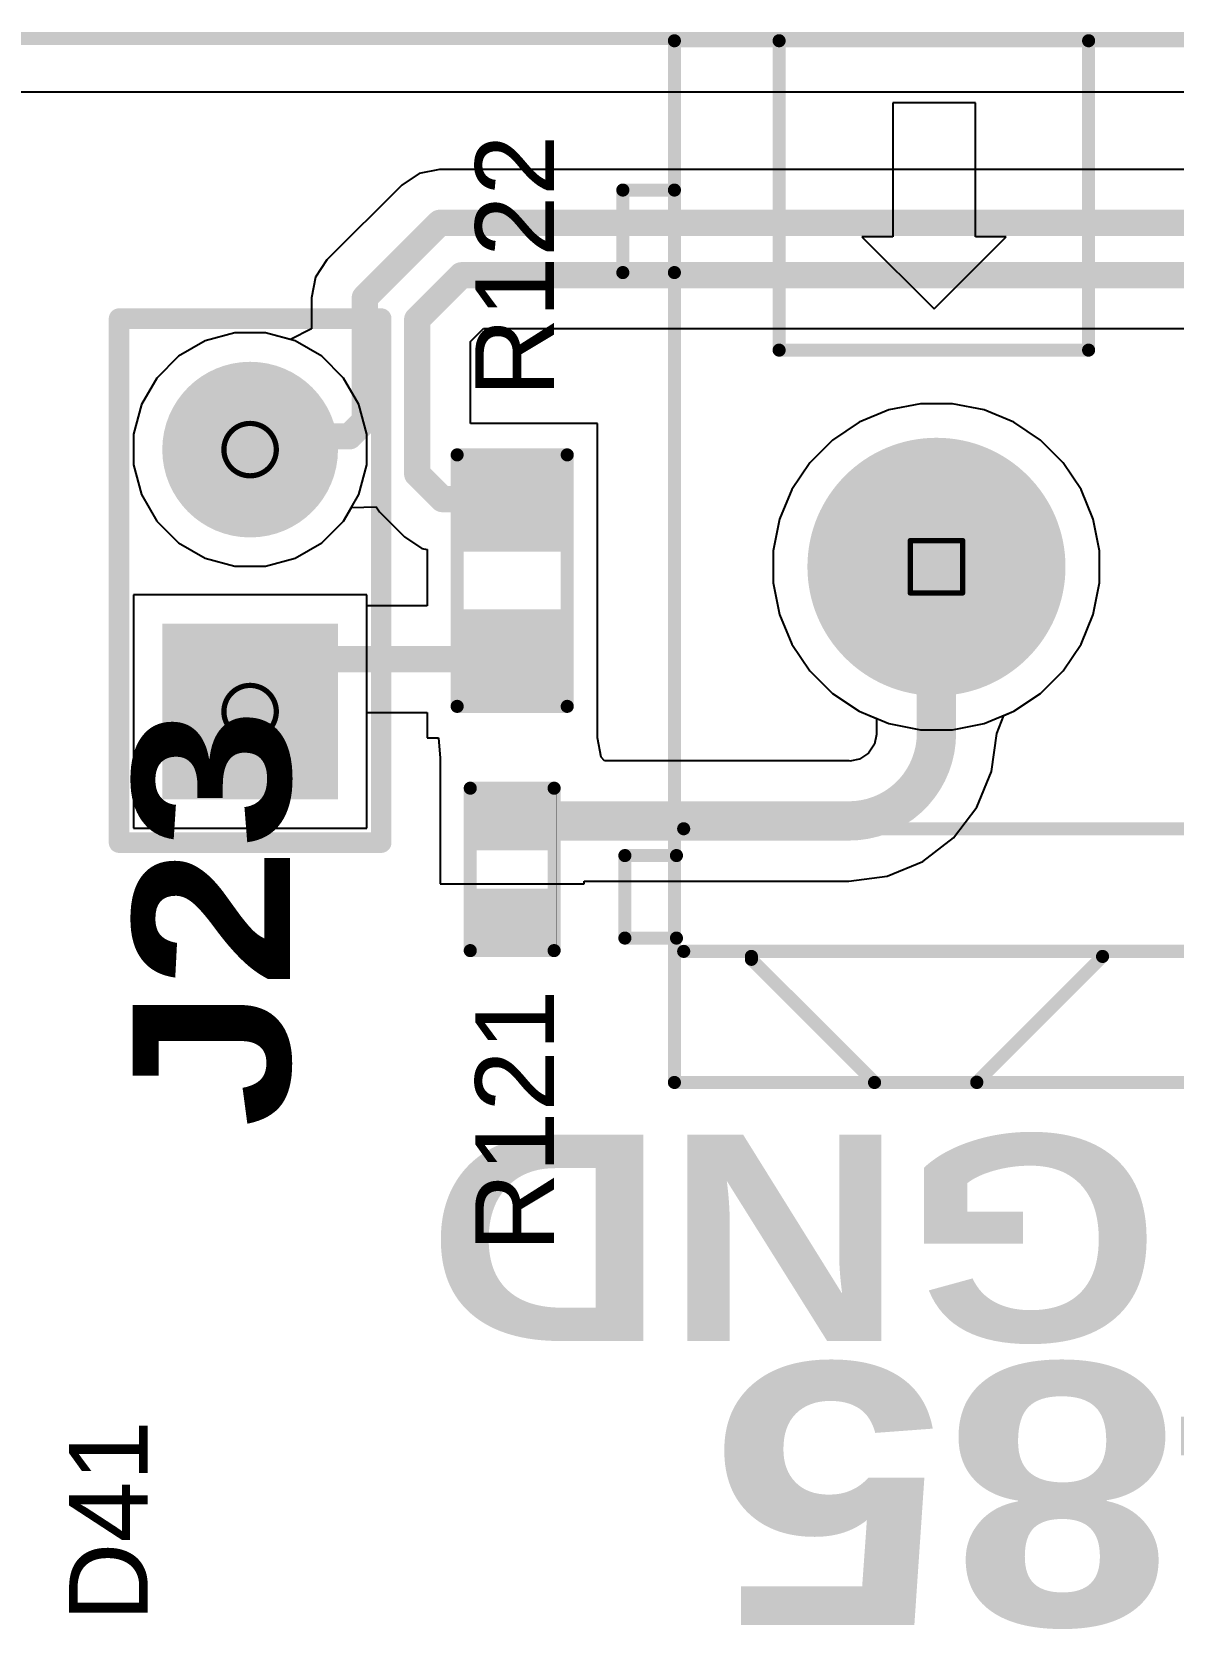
# Model space of a CAD drawing. Header units: inches. Extents: x -3 to 195, y 0 to 199.
# Drawn here: x 2.226 to 2.661, y 4.117 to 4.727 of the extents above; entities that cross this region are included whole.
import ezdxf

# ---------------------------------------------------------------- set-up
doc = ezdxf.new("R2010")
doc.units = ezdxf.units.IN
doc.header["$MEASUREMENT"] = 0
for name, color, linetype in [('Board Outline', 216, 'Continuous'), ('Bottom Layer', 5, 'Continuous'), ('Bottom Solder', 6, 'Continuous'), ('Drill Drawing', 1, 'Continuous'), ('Multi-Layer', 9, 'Continuous'), ('Pad Holes', 156, 'Continuous'), ('Top Layer', 1, 'Continuous'), ('Top Overlay', 2, 'Continuous'), ('Top Paste', 8, 'Continuous'), ('Top Solder', 216, 'Continuous')]:
    doc.layers.add(name, color=color, linetype=linetype)
doc.styles.add('Arial', font='', dxfattribs={"height": 0.2})
doc.styles.add('Arial Black_Bold', font='', dxfattribs={"height": 0.2})
doc.styles.get('Arial').set_extended_font_data('Arial')
doc.styles.get('Arial Black_Bold').set_extended_font_data('Arial Black', bold=True)

# ---------------------------------------------------------------- blocks, each defined once
blk = doc.blocks.new('R___0603_27')
at = {"layer": 'Top Layer'}
for points in [[(-0.015, 0.0175), (-0.015, -0.0175), (-0.045, -0.0175), (-0.045, 0.0175)], [(0.045, 0.0175), (0.045, -0.0175), (0.015, -0.0175), (0.015, 0.0175)]]:
    blk.add_hatch(color=1, dxfattribs=at).paths.add_polyline_path(points)
at = {"layer": 'Top Paste'}
for points in [[(-0.015, 0.0175), (-0.015, -0.0175), (-0.045, -0.0175), (-0.045, 0.0175)], [(0.045, 0.0175), (0.045, -0.0175), (0.015, -0.0175), (0.015, 0.0175)]]:
    blk.add_hatch(color=8, dxfattribs=at).paths.add_polyline_path(points)
at = {"layer": 'Top Solder'}
for points in [[(-0.011, 0.0215), (-0.011, -0.0215), (-0.049, -0.0215), (-0.049, 0.0215)], [(0.049, 0.0215), (0.049, -0.0215), (0.011, -0.0215), (0.011, 0.0215)]]:
    blk.add_hatch(color=216, dxfattribs=at).paths.add_polyline_path(points)
at = {"layer": 'Top Overlay'}
for points in [[(-0.048, 0.021, 0.005, 0.005, 0), (0.048, 0.021, 0.005, 0.005, 0)], [(-0.048, 0.021, 0.005, 0.005, 0), (-0.048, -0.021, 0.005, 0.005, 0)], [(0.048, 0.021, 0.005, 0.005, 0), (0.048, -0.021, 0.005, 0.005, 0)], [(-0.048, -0.021, 0.005, 0.005, 0), (0.048, -0.021, 0.005, 0.005, 0)]]:
    blk.add_lwpolyline(points, format="xyseb", dxfattribs=at)
for points in [[(-0.04925, 0.021, 0.0025, 0.0025, 1), (-0.04675, 0.021, 0.0025, 0.0025, 1)], [(-0.04925, 0.021, 0.0025, 0.0025, 1), (-0.04675, 0.021, 0.0025, 0.0025, 1)], [(0.04675, 0.021, 0.0025, 0.0025, 1), (0.04925, 0.021, 0.0025, 0.0025, 1)], [(0.04675, 0.021, 0.0025, 0.0025, 1), (0.04925, 0.021, 0.0025, 0.0025, 1)], [(-0.04925, -0.021, 0.0025, 0.0025, 1), (-0.04675, -0.021, 0.0025, 0.0025, 1)], [(-0.04925, -0.021, 0.0025, 0.0025, 1), (-0.04675, -0.021, 0.0025, 0.0025, 1)], [(0.04675, -0.021, 0.0025, 0.0025, 1), (0.04925, -0.021, 0.0025, 0.0025, 1)], [(0.04675, -0.021, 0.0025, 0.0025, 1), (0.04925, -0.021, 0.0025, 0.0025, 1)]]:
    blk.add_lwpolyline(points, format="xyseb", close=True, dxfattribs=at)
blk = doc.blocks.new('R___0402_28')
at = {"layer": 'Top Layer'}
for points in [[(-0.0275, -0.0125), (-0.0275, 0.0125), (-0.0095, 0.0125), (-0.0095, -0.0125)], [(0.0095, -0.0125), (0.0095, 0.0125), (0.0275, 0.0125), (0.0275, -0.0125)]]:
    blk.add_hatch(color=1, dxfattribs=at).paths.add_polyline_path(points)
at = {"layer": 'Top Paste'}
for points in [[(-0.0275, -0.0125), (-0.0275, 0.0125), (-0.0095, 0.0125), (-0.0095, -0.0125)], [(0.0095, -0.0125), (0.0095, 0.0125), (0.0275, 0.0125), (0.0275, -0.0125)]]:
    blk.add_hatch(color=8, dxfattribs=at).paths.add_polyline_path(points)
at = {"layer": 'Top Solder'}
for points in [[(-0.02967, -0.01467), (-0.02967, 0.01467), (-0.00733, 0.01467), (-0.00733, -0.01467)], [(0.00733, -0.01467), (0.00733, 0.01467), (0.02967, 0.01467), (0.02967, -0.01467)]]:
    blk.add_hatch(color=216, dxfattribs=at).paths.add_polyline_path(points)
at = {"layer": 'Top Overlay'}
for points in [[(-0.031, 0.016, 0.005, 0.005, 0), (0.031, 0.016, 0.005, 0.005, 0)], [(-0.031, 0.016, 0.005, 0.005, 0), (-0.031, -0.016, 0.005, 0.005, 0)], [(0.031, 0.016, 0.005, 0.005, 0), (0.031, -0.016, 0.005, 0.005, 0)], [(-0.031, -0.016, 0.005, 0.005, 0), (0.031, -0.016, 0.005, 0.005, 0)], [(-0.032, -0.017, 0.000127, 0.000127, 0), (0.032, -0.017, 0.000127, 0.000127, 0)]]:
    blk.add_lwpolyline(points, format="xyseb", dxfattribs=at)
for points in [[(-0.03225, 0.016, 0.0025, 0.0025, 1), (-0.02975, 0.016, 0.0025, 0.0025, 1)], [(-0.03225, 0.016, 0.0025, 0.0025, 1), (-0.02975, 0.016, 0.0025, 0.0025, 1)], [(0.02975, 0.016, 0.0025, 0.0025, 1), (0.03225, 0.016, 0.0025, 0.0025, 1)], [(0.02975, 0.016, 0.0025, 0.0025, 1), (0.03225, 0.016, 0.0025, 0.0025, 1)], [(-0.03225, -0.016, 0.0025, 0.0025, 1), (-0.02975, -0.016, 0.0025, 0.0025, 1)], [(-0.03225, -0.016, 0.0025, 0.0025, 1), (-0.02975, -0.016, 0.0025, 0.0025, 1)], [(-0.03203, -0.017, 0.0000635, 0.0000635, 1), (-0.03197, -0.017, 0.0000635, 0.0000635, 1)], [(0.02975, -0.016, 0.0025, 0.0025, 1), (0.03225, -0.016, 0.0025, 0.0025, 1)], [(0.02975, -0.016, 0.0025, 0.0025, 1), (0.03225, -0.016, 0.0025, 0.0025, 1)], [(0.03197, -0.017, 0.0000635, 0.0000635, 1), (0.03203, -0.017, 0.0000635, 0.0000635, 1)]]:
    blk.add_lwpolyline(points, format="xyseb", close=True, dxfattribs=at)
blk = doc.blocks.new('HDR1X2__91')
at = {"layer": 'Bottom Layer'}
blk.add_hatch(color=5, dxfattribs=at).paths.add_polyline_path([(-0.02953, 0.02953), (0.02953, 0.02953), (0.02953, -0.02953), (-0.02953, -0.02953)])
h = blk.add_hatch(color=5, dxfattribs=at)
edge = h.paths.add_edge_path()
edge.add_arc((0.1, 0), 0.02953, 0, 360)
at = {"layer": 'Bottom Solder'}
blk.add_hatch(color=6, dxfattribs=at).paths.add_polyline_path([(-0.03353, 0.03353), (0.03353, 0.03353), (0.03353, -0.03353), (-0.03353, -0.03353)])
h = blk.add_hatch(color=6, dxfattribs=at)
edge = h.paths.add_edge_path()
edge.add_arc((0.1, 0), 0.03353, 0, 360)
at = {"layer": 'Multi-Layer'}
blk.add_hatch(color=9, dxfattribs=at).paths.add_polyline_path([(-0.02953, 0.02953), (0.02953, 0.02953), (0.02953, -0.02953), (-0.02953, -0.02953)])
h = blk.add_hatch(color=9, dxfattribs=at)
edge = h.paths.add_edge_path()
edge.add_arc((0.1, 0), 0.02953, 0, 360)
at = {"layer": 'Pad Holes'}
h = blk.add_hatch(color=7, dxfattribs=at)
edge = h.paths.add_edge_path()
edge.add_arc((0, 0), 0.01772, 0, 360)
h = blk.add_hatch(color=7, dxfattribs=at)
edge = h.paths.add_edge_path()
edge.add_arc((0.1, 0), 0.01772, 0, 360)
at = {"layer": 'Top Layer'}
blk.add_hatch(color=1, dxfattribs=at).paths.add_polyline_path([(-0.02953, 0.02953), (0.02953, 0.02953), (0.02953, -0.02953), (-0.02953, -0.02953)])
h = blk.add_hatch(color=1, dxfattribs=at)
edge = h.paths.add_edge_path()
edge.add_arc((0.1, 0), 0.02953, 0, 360)
at = {"layer": 'Top Solder'}
blk.add_hatch(color=216, dxfattribs=at).paths.add_polyline_path([(-0.03353, 0.03353), (0.03353, 0.03353), (0.03353, -0.03353), (-0.03353, -0.03353)])
h = blk.add_hatch(color=216, dxfattribs=at)
edge = h.paths.add_edge_path()
edge.add_arc((0.1, 0), 0.03353, 0, 360)
at = {"layer": 'Top Overlay'}
for points in [[(-0.05, 0.05, 0.00787, 0.00787, 0), (0.15, 0.05, 0.00787, 0.00787, 0)], [(-0.05, 0.05, 0.00787, 0.00787, 0), (-0.05, -0.05, 0.00787, 0.00787, 0)], [(0.15, 0.05, 0.00787, 0.00787, 0), (0.15, -0.05, 0.00787, 0.00787, 0)], [(-0.05, -0.05, 0.00787, 0.00787, 0), (0.15, -0.05, 0.00787, 0.00787, 0)]]:
    blk.add_lwpolyline(points, format="xyseb", dxfattribs=at)
for points in [[(-0.05197, 0.05, 0.00394, 0.00394, 1), (-0.04803, 0.05, 0.00394, 0.00394, 1)], [(-0.05197, 0.05, 0.00394, 0.00394, 1), (-0.04803, 0.05, 0.00394, 0.00394, 1)], [(0.14803, 0.05, 0.00394, 0.00394, 1), (0.15197, 0.05, 0.00394, 0.00394, 1)], [(0.14803, 0.05, 0.00394, 0.00394, 1), (0.15197, 0.05, 0.00394, 0.00394, 1)], [(-0.05197, -0.05, 0.00394, 0.00394, 1), (-0.04803, -0.05, 0.00394, 0.00394, 1)], [(-0.05197, -0.05, 0.00394, 0.00394, 1), (-0.04803, -0.05, 0.00394, 0.00394, 1)], [(0.14803, -0.05, 0.00394, 0.00394, 1), (0.15197, -0.05, 0.00394, 0.00394, 1)], [(0.14803, -0.05, 0.00394, 0.00394, 1), (0.15197, -0.05, 0.00394, 0.00394, 1)]]:
    blk.add_lwpolyline(points, format="xyseb", close=True, dxfattribs=at)
blk = doc.blocks.new('DB128L_5_08_3P_GN_S_92')
at = {"layer": 'Bottom Layer'}
blk.add_hatch(color=5, dxfattribs=at).paths.add_polyline_path([(-0.04724, 0.04724), (0.04724, 0.04724), (0.04724, -0.04724), (-0.04724, -0.04724)])
h = blk.add_hatch(color=5, dxfattribs=at)
edge = h.paths.add_edge_path()
edge.add_arc((0.2, 0), 0.04724, 0, 360)
h = blk.add_hatch(color=5, dxfattribs=at)
edge = h.paths.add_edge_path()
edge.add_arc((0.4, 0), 0.04724, 0, 360)
at = {"layer": 'Bottom Solder'}
blk.add_hatch(color=6, dxfattribs=at).paths.add_polyline_path([(-0.04924, 0.04924), (0.04924, 0.04924), (0.04924, -0.04924), (-0.04924, -0.04924)])
h = blk.add_hatch(color=6, dxfattribs=at)
edge = h.paths.add_edge_path()
edge.add_arc((0.2, 0), 0.04924, 0, 360)
h = blk.add_hatch(color=6, dxfattribs=at)
edge = h.paths.add_edge_path()
edge.add_arc((0.4, 0), 0.04924, 0, 360)
at = {"layer": 'Multi-Layer'}
blk.add_hatch(color=9, dxfattribs=at).paths.add_polyline_path([(-0.04724, 0.04724), (0.04724, 0.04724), (0.04724, -0.04724), (-0.04724, -0.04724)])
h = blk.add_hatch(color=9, dxfattribs=at)
edge = h.paths.add_edge_path()
edge.add_arc((0.2, 0), 0.04724, 0, 360)
h = blk.add_hatch(color=9, dxfattribs=at)
edge = h.paths.add_edge_path()
edge.add_arc((0.4, 0), 0.04724, 0, 360)
at = {"layer": 'Pad Holes'}
h = blk.add_hatch(color=7, dxfattribs=at)
edge = h.paths.add_edge_path()
edge.add_arc((0, 0), 0.0315, 0, 360)
h = blk.add_hatch(color=7, dxfattribs=at)
edge = h.paths.add_edge_path()
edge.add_arc((0.2, 0), 0.0315, 0, 360)
h = blk.add_hatch(color=7, dxfattribs=at)
edge = h.paths.add_edge_path()
edge.add_arc((0.4, 0), 0.0315, 0, 360)
at = {"layer": 'Top Layer'}
blk.add_hatch(color=1, dxfattribs=at).paths.add_polyline_path([(-0.04724, 0.04724), (0.04724, 0.04724), (0.04724, -0.04724), (-0.04724, -0.04724)])
h = blk.add_hatch(color=1, dxfattribs=at)
edge = h.paths.add_edge_path()
edge.add_arc((0.2, 0), 0.04724, 0, 360)
h = blk.add_hatch(color=1, dxfattribs=at)
edge = h.paths.add_edge_path()
edge.add_arc((0.4, 0), 0.04724, 0, 360)
at = {"layer": 'Top Solder'}
blk.add_hatch(color=216, dxfattribs=at).paths.add_polyline_path([(-0.04924, 0.04924), (0.04924, 0.04924), (0.04924, -0.04924), (-0.04924, -0.04924)])
h = blk.add_hatch(color=216, dxfattribs=at)
edge = h.paths.add_edge_path()
edge.add_arc((0.2, 0), 0.04924, 0, 360)
h = blk.add_hatch(color=216, dxfattribs=at)
edge = h.paths.add_edge_path()
edge.add_arc((0.4, 0), 0.04924, 0, 360)
at = {"layer": 'Top Overlay'}
for p, q in [((-0.00079, -0.09842), (-0.02835, -0.12598)), ((0.02677, -0.12598), (-0.00079, -0.09842)), ((-0.00079, -0.09842), (-0.00079, -0.09842)), ((0.20191, -0.09841), (0.17435, -0.12597)), ((0.22947, -0.12597), (0.20191, -0.09841)), ((0.20191, -0.09841), (0.20191, -0.09841)), ((0.40091, -0.09841), (0.37335, -0.12597)), ((0.42847, -0.12597), (0.40091, -0.09841)), ((0.40091, -0.09841), (0.40091, -0.09841)), ((-0.02835, -0.12598), (-0.01654, -0.12598)), ((-0.01654, -0.12598), (-0.01654, -0.17716)), ((0.01496, -0.17716), (0.01496, -0.12598)), ((0.01496, -0.12598), (0.02677, -0.12598)), ((0.17435, -0.12597), (0.18616, -0.12597)), ((0.18616, -0.12597), (0.18616, -0.17715)), ((0.21766, -0.17715), (0.21766, -0.12597)), ((0.21766, -0.12597), (0.22947, -0.12597)), ((0.37335, -0.12597), (0.38516, -0.12597)), ((0.38516, -0.12597), (0.38516, -0.17715)), ((0.41666, -0.17715), (0.41666, -0.12597)), ((0.41666, -0.12597), (0.42847, -0.12597)), ((-0.01654, -0.17716), (0.01496, -0.17716)), ((0.18616, -0.17715), (0.21766, -0.17715)), ((0.38516, -0.17715), (0.41666, -0.17715))]:
    blk.add_line(p, q, dxfattribs=at)
for points in [[(0.5, 0.19685, 0.005, 0.005, 0), (-0.1, 0.19685, 0.005, 0.005, 0)], [(-0.1, -0.20079, 0.005, 0.005, 0), (-0.1, 0.19685, 0.005, 0.005, 0)], [(-0.02138, 0.19685, 0.005, 0.005, 0), (-0.06838, 0.14985, 0.005, 0.005, 0)], [(0.02852, 0.19685, 0.005, 0.005, 0), (0.02462, 0.19685, 0.005, 0.005, 0)], [(0.07662, 0.14874, 0.005, 0.005, 0), (0.02852, 0.19685, 0.005, 0.005, 0)], [(0.18162, 0.19298, 0.005, 0.005, 0), (0.13739, 0.14874, 0.005, 0.005, 0)], [(0.18162, 0.19685, 0.005, 0.005, 0), (0.18162, 0.19298, 0.005, 0.005, 0)], [(0.27873, 0.14874, 0.005, 0.005, 0), (0.23062, 0.19685, 0.005, 0.005, 0)], [(0.38462, 0.19674, 0.005, 0.005, 0), (0.33662, 0.14874, 0.005, 0.005, 0)], [(0.38462, 0.19685, 0.005, 0.005, 0), (0.38462, 0.19674, 0.005, 0.005, 0)], [(0.47062, 0.14985, 0.005, 0.005, 0), (0.42362, 0.19685, 0.005, 0.005, 0)], [(0.5, 0.19685, 0.005, 0.005, 0), (0.5, -0.20079, 0.005, 0.005, 0)], [(0.49646, 0.14681, 0.005, 0.005, 0), (-0.09646, 0.14681, 0.005, 0.005, 0)], [(-0.06838, 0.14985, 0.005, 0.005, 0), (-0.06838, 0.14874, 0.005, 0.005, 0)], [(0.28362, 0.14874, 0.005, 0.005, 0), (0.27873, 0.14874, 0.005, 0.005, 0)], [(0.47062, 0.14985, 0.005, 0.005, 0), (0.47062, 0.14874, 0.005, 0.005, 0)], [(0.5189, 0.14173, 0.005, 0.005, 0), (0.49921, 0.14173, 0.005, 0.005, 0)], [(0.5189, 0.14173, 0.005, 0.005, 0), (0.5189, 0.11024, 0.005, 0.005, 0)], [(0.5189, 0.11024, 0.005, 0.005, 0), (0.49921, 0.11024, 0.005, 0.005, 0)], [(0.49646, 0.1, 0.005, 0.005, 0), (-0.09646, 0.1, 0.005, 0.005, 0)], [(-0.0598, -0.08269, 0.005, 0.005, 0), (-0.0598, -0.2008, 0.005, 0.005, 0)], [(0.05831, -0.08269, 0.005, 0.005, 0), (-0.0598, -0.08269, 0.005, 0.005, 0)], [(0.05831, -0.08269, 0.005, 0.005, 0), (0.05831, -0.2008, 0.005, 0.005, 0)], [(0.14294, -0.0827, 0.005, 0.005, 0), (0.14294, -0.2008, 0.005, 0.005, 0)], [(0.26104, -0.0827, 0.005, 0.005, 0), (0.14294, -0.0827, 0.005, 0.005, 0)], [(0.26104, -0.0827, 0.005, 0.005, 0), (0.26104, -0.2008, 0.005, 0.005, 0)], [(0.34194, -0.0827, 0.005, 0.005, 0), (0.34194, -0.2008, 0.005, 0.005, 0)], [(0.46004, -0.0827, 0.005, 0.005, 0), (0.34194, -0.0827, 0.005, 0.005, 0)], [(0.46004, -0.0827, 0.005, 0.005, 0), (0.46004, -0.2008, 0.005, 0.005, 0)], [(0.51968, -0.11231, 0.005, 0.005, 0), (0.5, -0.11231, 0.005, 0.005, 0)], [(0.51968, -0.11231, 0.005, 0.005, 0), (0.51968, -0.1438, 0.005, 0.005, 0)], [(0.51968, -0.1438, 0.005, 0.005, 0), (0.5, -0.1438, 0.005, 0.005, 0)], [(0.5, -0.20079, 0.005, 0.005, 0), (-0.1, -0.20079, 0.005, 0.005, 0)]]:
    blk.add_lwpolyline(points, format="xyseb", dxfattribs=at)
for points in [[(-0.10125, 0.19685, 0.0025, 0.0025, 1), (-0.09875, 0.19685, 0.0025, 0.0025, 1)], [(-0.10125, 0.19685, 0.0025, 0.0025, 1), (-0.09875, 0.19685, 0.0025, 0.0025, 1)], [(-0.02263, 0.19685, 0.0025, 0.0025, 1), (-0.02013, 0.19685, 0.0025, 0.0025, 1)], [(0.02337, 0.19685, 0.0025, 0.0025, 1), (0.02587, 0.19685, 0.0025, 0.0025, 1)], [(0.02727, 0.19685, 0.0025, 0.0025, 1), (0.02977, 0.19685, 0.0025, 0.0025, 1)], [(0.02727, 0.19685, 0.0025, 0.0025, 1), (0.02977, 0.19685, 0.0025, 0.0025, 1)], [(0.18037, 0.19685, 0.0025, 0.0025, 1), (0.18287, 0.19685, 0.0025, 0.0025, 1)], [(0.18037, 0.19298, 0.0025, 0.0025, 1), (0.18287, 0.19298, 0.0025, 0.0025, 1)], [(0.18037, 0.19298, 0.0025, 0.0025, 1), (0.18287, 0.19298, 0.0025, 0.0025, 1)], [(0.22937, 0.19685, 0.0025, 0.0025, 1), (0.23187, 0.19685, 0.0025, 0.0025, 1)], [(0.38337, 0.19685, 0.0025, 0.0025, 1), (0.38587, 0.19685, 0.0025, 0.0025, 1)], [(0.38337, 0.19674, 0.0025, 0.0025, 1), (0.38587, 0.19674, 0.0025, 0.0025, 1)], [(0.38337, 0.19674, 0.0025, 0.0025, 1), (0.38587, 0.19674, 0.0025, 0.0025, 1)], [(0.42237, 0.19685, 0.0025, 0.0025, 1), (0.42487, 0.19685, 0.0025, 0.0025, 1)], [(0.49875, 0.19685, 0.0025, 0.0025, 1), (0.50125, 0.19685, 0.0025, 0.0025, 1)], [(0.49875, 0.19685, 0.0025, 0.0025, 1), (0.50125, 0.19685, 0.0025, 0.0025, 1)], [(-0.09771, 0.14681, 0.0025, 0.0025, 1), (-0.09521, 0.14681, 0.0025, 0.0025, 1)], [(-0.06963, 0.14985, 0.0025, 0.0025, 1), (-0.06713, 0.14985, 0.0025, 0.0025, 1)], [(-0.06963, 0.14985, 0.0025, 0.0025, 1), (-0.06713, 0.14985, 0.0025, 0.0025, 1)], [(-0.06963, 0.14874, 0.0025, 0.0025, 1), (-0.06713, 0.14874, 0.0025, 0.0025, 1)], [(0.07537, 0.14874, 0.0025, 0.0025, 1), (0.07787, 0.14874, 0.0025, 0.0025, 1)], [(0.13614, 0.14874, 0.0025, 0.0025, 1), (0.13864, 0.14874, 0.0025, 0.0025, 1)], [(0.27748, 0.14874, 0.0025, 0.0025, 1), (0.27998, 0.14874, 0.0025, 0.0025, 1)], [(0.27748, 0.14874, 0.0025, 0.0025, 1), (0.27998, 0.14874, 0.0025, 0.0025, 1)], [(0.28237, 0.14874, 0.0025, 0.0025, 1), (0.28487, 0.14874, 0.0025, 0.0025, 1)], [(0.33537, 0.14874, 0.0025, 0.0025, 1), (0.33787, 0.14874, 0.0025, 0.0025, 1)], [(0.46937, 0.14985, 0.0025, 0.0025, 1), (0.47187, 0.14985, 0.0025, 0.0025, 1)], [(0.46937, 0.14985, 0.0025, 0.0025, 1), (0.47187, 0.14985, 0.0025, 0.0025, 1)], [(0.46937, 0.14874, 0.0025, 0.0025, 1), (0.47187, 0.14874, 0.0025, 0.0025, 1)], [(0.49521, 0.14681, 0.0025, 0.0025, 1), (0.49771, 0.14681, 0.0025, 0.0025, 1)], [(0.49796, 0.14173, 0.0025, 0.0025, 1), (0.50046, 0.14173, 0.0025, 0.0025, 1)], [(0.51765, 0.14173, 0.0025, 0.0025, 1), (0.52015, 0.14173, 0.0025, 0.0025, 1)], [(0.51765, 0.14173, 0.0025, 0.0025, 1), (0.52015, 0.14173, 0.0025, 0.0025, 1)], [(0.49796, 0.11024, 0.0025, 0.0025, 1), (0.50046, 0.11024, 0.0025, 0.0025, 1)], [(0.51765, 0.11024, 0.0025, 0.0025, 1), (0.52015, 0.11024, 0.0025, 0.0025, 1)], [(0.51765, 0.11024, 0.0025, 0.0025, 1), (0.52015, 0.11024, 0.0025, 0.0025, 1)], [(-0.09771, 0.1, 0.0025, 0.0025, 1), (-0.09521, 0.1, 0.0025, 0.0025, 1)], [(0.49521, 0.1, 0.0025, 0.0025, 1), (0.49771, 0.1, 0.0025, 0.0025, 1)], [(-0.06105, -0.08269, 0.0025, 0.0025, 1), (-0.05855, -0.08269, 0.0025, 0.0025, 1)], [(-0.06105, -0.08269, 0.0025, 0.0025, 1), (-0.05855, -0.08269, 0.0025, 0.0025, 1)], [(0.05706, -0.08269, 0.0025, 0.0025, 1), (0.05956, -0.08269, 0.0025, 0.0025, 1)], [(0.05706, -0.08269, 0.0025, 0.0025, 1), (0.05956, -0.08269, 0.0025, 0.0025, 1)], [(0.14169, -0.0827, 0.0025, 0.0025, 1), (0.14419, -0.0827, 0.0025, 0.0025, 1)], [(0.14169, -0.0827, 0.0025, 0.0025, 1), (0.14419, -0.0827, 0.0025, 0.0025, 1)], [(0.25979, -0.0827, 0.0025, 0.0025, 1), (0.26229, -0.0827, 0.0025, 0.0025, 1)], [(0.25979, -0.0827, 0.0025, 0.0025, 1), (0.26229, -0.0827, 0.0025, 0.0025, 1)], [(0.34069, -0.0827, 0.0025, 0.0025, 1), (0.34319, -0.0827, 0.0025, 0.0025, 1)], [(0.34069, -0.0827, 0.0025, 0.0025, 1), (0.34319, -0.0827, 0.0025, 0.0025, 1)], [(0.45879, -0.0827, 0.0025, 0.0025, 1), (0.46129, -0.0827, 0.0025, 0.0025, 1)], [(0.45879, -0.0827, 0.0025, 0.0025, 1), (0.46129, -0.0827, 0.0025, 0.0025, 1)], [(0.49875, -0.11231, 0.0025, 0.0025, 1), (0.50125, -0.11231, 0.0025, 0.0025, 1)], [(0.51843, -0.11231, 0.0025, 0.0025, 1), (0.52093, -0.11231, 0.0025, 0.0025, 1)], [(0.51843, -0.11231, 0.0025, 0.0025, 1), (0.52093, -0.11231, 0.0025, 0.0025, 1)], [(0.49875, -0.1438, 0.0025, 0.0025, 1), (0.50125, -0.1438, 0.0025, 0.0025, 1)], [(0.51843, -0.1438, 0.0025, 0.0025, 1), (0.52093, -0.1438, 0.0025, 0.0025, 1)], [(0.51843, -0.1438, 0.0025, 0.0025, 1), (0.52093, -0.1438, 0.0025, 0.0025, 1)], [(-0.10125, -0.20079, 0.0025, 0.0025, 1), (-0.09875, -0.20079, 0.0025, 0.0025, 1)], [(-0.10125, -0.20079, 0.0025, 0.0025, 1), (-0.09875, -0.20079, 0.0025, 0.0025, 1)], [(-0.06105, -0.2008, 0.0025, 0.0025, 1), (-0.05855, -0.2008, 0.0025, 0.0025, 1)], [(0.05706, -0.2008, 0.0025, 0.0025, 1), (0.05956, -0.2008, 0.0025, 0.0025, 1)], [(0.14169, -0.2008, 0.0025, 0.0025, 1), (0.14419, -0.2008, 0.0025, 0.0025, 1)], [(0.25979, -0.2008, 0.0025, 0.0025, 1), (0.26229, -0.2008, 0.0025, 0.0025, 1)], [(0.34069, -0.2008, 0.0025, 0.0025, 1), (0.34319, -0.2008, 0.0025, 0.0025, 1)], [(0.45879, -0.2008, 0.0025, 0.0025, 1), (0.46129, -0.2008, 0.0025, 0.0025, 1)], [(0.49875, -0.20079, 0.0025, 0.0025, 1), (0.50125, -0.20079, 0.0025, 0.0025, 1)], [(0.49875, -0.20079, 0.0025, 0.0025, 1), (0.50125, -0.20079, 0.0025, 0.0025, 1)]]:
    blk.add_lwpolyline(points, format="xyseb", close=True, dxfattribs=at)

msp = doc.modelspace()

# ---------------------------------------------------------------- linework, layer by layer
at = {"layer": 'Board Outline'}
msp.add_lwpolyline([(0, 4.72441, 0.005, 0.005, 0), (3.54331, 4.72441, 0.005, 0.005, 0)], format="xyseb", dxfattribs=at)
at = {"layer": 'Bottom Layer'}
for p, q in [((0.34155, 4.70402), (3.19889, 4.70402)), ((2.30323, 4.612), (2.29191, 4.60896)), ((2.31496, 4.612), (2.30323, 4.612)), ((2.32628, 4.60896), (2.31496, 4.612)), ((2.28175, 4.6031), (2.27346, 4.59481)), ((2.29191, 4.60896), (2.28175, 4.6031)), ((2.33643, 4.6031), (2.32628, 4.60896)), ((2.34473, 4.59481), (2.33643, 4.6031)), ((2.27346, 4.59481), (2.2676, 4.58466)), ((2.35059, 4.58466), (2.34473, 4.59481)), ((2.2676, 4.58466), (2.26457, 4.57333)), ((2.35362, 4.57333), (2.35059, 4.58466)), ((2.56487, 4.58499), (2.55284, 4.5826)), ((2.57713, 4.58499), (2.56487, 4.58499)), ((2.58915, 4.5826), (2.57713, 4.58499)), ((2.55284, 4.5826), (2.54151, 4.57791)), ((2.60048, 4.57791), (2.58915, 4.5826)), ((2.26457, 4.57333), (2.26457, 4.56161)), ((2.35362, 4.56161), (2.35362, 4.57333)), ((2.54151, 4.57791), (2.53132, 4.5711)), ((2.61068, 4.5711), (2.60048, 4.57791)), ((2.53132, 4.5711), (2.52265, 4.56243)), ((2.61934, 4.56243), (2.61068, 4.5711)), ((2.26457, 4.56161), (2.2676, 4.55028)), ((2.35059, 4.55028), (2.35362, 4.56161)), ((2.52265, 4.56243), (2.51584, 4.55223)), ((2.62616, 4.55223), (2.61934, 4.56243)), ((2.2676, 4.55028), (2.27346, 4.54013)), ((2.34473, 4.54013), (2.35059, 4.55028)), ((2.51584, 4.55223), (2.51114, 4.54091)), ((2.63085, 4.54091), (2.62616, 4.55223)), ((2.27346, 4.54013), (2.28175, 4.53184)), ((2.33643, 4.53184), (2.34473, 4.54013)), ((2.51114, 4.54091), (2.50875, 4.52888)), ((2.63324, 4.52888), (2.63085, 4.54091)), ((2.28175, 4.53184), (2.29191, 4.52598)), ((2.32628, 4.52598), (2.33643, 4.53184)), ((2.29191, 4.52598), (2.30323, 4.52294)), ((2.31496, 4.52294), (2.32628, 4.52598)), ((2.50875, 4.52888), (2.50875, 4.51662)), ((2.63324, 4.51662), (2.63324, 4.52888)), ((2.30323, 4.52294), (2.31496, 4.52294)), ((2.35362, 4.512), (2.26457, 4.512)), ((2.26457, 4.512), (2.26457, 4.42294)), ((2.35362, 4.42294), (2.35362, 4.512)), ((2.50875, 4.51662), (2.51114, 4.50459)), ((2.63085, 4.50459), (2.63324, 4.51662)), ((2.51114, 4.50459), (2.51584, 4.49327)), ((2.62616, 4.49327), (2.63085, 4.50459)), ((2.51584, 4.49327), (2.52265, 4.48307)), ((2.61934, 4.48307), (2.62616, 4.49327)), ((2.52265, 4.48307), (2.53132, 4.4744)), ((2.61068, 4.4744), (2.61934, 4.48307)), ((2.53132, 4.4744), (2.54151, 4.46759)), ((2.60048, 4.46759), (2.61068, 4.4744)), ((2.54151, 4.46759), (2.55284, 4.4629)), ((2.55284, 4.4629), (2.56487, 4.46051)), ((2.57713, 4.46051), (2.58915, 4.4629)), ((2.58915, 4.4629), (2.60048, 4.46759)), ((2.56487, 4.46051), (2.57713, 4.46051)), ((2.26457, 4.42294), (2.35362, 4.42294))]:
    msp.add_line(p, q, dxfattribs=at)
at = {"layer": 'Drill Drawing'}
for points in [[(2.31909, 4.56747, 0.002, 0.002, 1), (2.29909, 4.56747, 0.002, 0.002, 1)], [(2.29859, 4.56747, 0.001, 0.001, 1), (2.29959, 4.56747, 0.001, 0.001, 1)], [(2.31859, 4.56747, 0.001, 0.001, 1), (2.31959, 4.56747, 0.001, 0.001, 1)], [(2.5605, 4.53275, 0.001, 0.001, 1), (2.5615, 4.53275, 0.001, 0.001, 1)], [(2.5605, 4.53275, 0.001, 0.001, 1), (2.5615, 4.53275, 0.001, 0.001, 1)], [(2.5805, 4.53275, 0.001, 0.001, 1), (2.5815, 4.53275, 0.001, 0.001, 1)], [(2.5805, 4.53275, 0.001, 0.001, 1), (2.5815, 4.53275, 0.001, 0.001, 1)], [(2.5605, 4.51275, 0.001, 0.001, 1), (2.5615, 4.51275, 0.001, 0.001, 1)], [(2.5605, 4.51275, 0.001, 0.001, 1), (2.5615, 4.51275, 0.001, 0.001, 1)], [(2.5805, 4.51275, 0.001, 0.001, 1), (2.5815, 4.51275, 0.001, 0.001, 1)], [(2.5805, 4.51275, 0.001, 0.001, 1), (2.5815, 4.51275, 0.001, 0.001, 1)], [(2.31909, 4.46747, 0.002, 0.002, 1), (2.29909, 4.46747, 0.002, 0.002, 1)], [(2.29859, 4.46747, 0.001, 0.001, 1), (2.29959, 4.46747, 0.001, 0.001, 1)], [(2.31859, 4.46747, 0.001, 0.001, 1), (2.31959, 4.46747, 0.001, 0.001, 1)]]:
    msp.add_lwpolyline(points, format="xyseb", close=True, dxfattribs=at)
for points in [[(2.561, 4.53275, 0.002, 0.002, 0), (2.581, 4.53275, 0.002, 0.002, 0)], [(2.561, 4.51275, 0.002, 0.002, 0), (2.561, 4.53275, 0.002, 0.002, 0)], [(2.581, 4.51275, 0.002, 0.002, 0), (2.581, 4.53275, 0.002, 0.002, 0)], [(2.561, 4.51275, 0.002, 0.002, 0), (2.581, 4.51275, 0.002, 0.002, 0)]]:
    msp.add_lwpolyline(points, format="xyseb", dxfattribs=at)
at = {"layer": 'Top Layer'}
for p, q in [((0.34155, 4.70402), (3.19889, 4.70402)), ((2.37362, 4.67288), (2.367, 4.66846)), ((2.38142, 4.67443), (2.37362, 4.67288)), ((2.38142, 4.67443), (2.38142, 4.67443)), ((2.85605, 4.67443), (2.38142, 4.67443)), ((2.367, 4.66846), (2.33843, 4.63988)), ((2.33843, 4.63988), (2.33401, 4.63327)), ((2.33401, 4.63327), (2.33246, 4.62546)), ((2.33246, 4.62546), (2.33246, 4.61354)), ((2.30323, 4.612), (2.29191, 4.60896)), ((2.31496, 4.612), (2.30323, 4.612)), ((2.32446, 4.60945), (2.31496, 4.612)), ((2.33246, 4.61354), (2.32446, 4.60945)), ((2.39324, 4.60873), (2.39815, 4.61365)), ((2.39815, 4.61365), (2.83932, 4.61365)), ((2.28175, 4.6031), (2.27346, 4.59481)), ((2.29191, 4.60896), (2.28175, 4.6031)), ((2.39324, 4.57747), (2.39324, 4.60873)), ((2.27346, 4.59481), (2.2676, 4.58466)), ((2.2676, 4.58466), (2.26457, 4.57333)), ((2.56487, 4.58499), (2.55284, 4.5826)), ((2.57713, 4.58499), (2.56487, 4.58499)), ((2.58915, 4.5826), (2.57713, 4.58499)), ((2.55284, 4.5826), (2.54151, 4.57791)), ((2.60048, 4.57791), (2.58915, 4.5826)), ((2.26457, 4.57333), (2.26457, 4.56161)), ((2.4416, 4.57747), (2.39324, 4.57747)), ((2.4416, 4.51747), (2.4416, 4.57747)), ((2.54151, 4.57791), (2.53132, 4.5711)), ((2.61068, 4.5711), (2.60048, 4.57791)), ((2.53132, 4.5711), (2.52265, 4.56243)), ((2.61934, 4.56243), (2.61068, 4.5711)), ((2.26457, 4.56161), (2.2676, 4.55028)), ((2.52265, 4.56243), (2.51584, 4.55223)), ((2.62616, 4.55223), (2.61934, 4.56243)), ((2.2676, 4.55028), (2.27346, 4.54013)), ((2.51584, 4.55223), (2.51114, 4.54091)), ((2.63085, 4.54091), (2.62616, 4.55223)), ((2.34473, 4.54013), (2.34774, 4.54536)), ((2.34774, 4.54536), (2.35716, 4.54567)), ((2.35716, 4.54567), (2.35843, 4.54377)), ((2.35843, 4.54377), (2.36803, 4.53416)), ((2.27346, 4.54013), (2.28175, 4.53184)), ((2.33643, 4.53184), (2.34473, 4.54013)), ((2.51114, 4.54091), (2.50875, 4.52888)), ((2.63324, 4.52888), (2.63085, 4.54091)), ((2.28175, 4.53184), (2.29191, 4.52598)), ((2.32628, 4.52598), (2.33643, 4.53184)), ((2.36803, 4.53416), (2.37465, 4.52974)), ((2.29191, 4.52598), (2.30323, 4.52294)), ((2.31496, 4.52294), (2.32628, 4.52598)), ((2.37465, 4.52974), (2.3766, 4.52935)), ((2.3766, 4.52935), (2.3766, 4.50786)), ((2.50875, 4.52888), (2.50875, 4.51662)), ((2.63324, 4.51662), (2.63324, 4.52888)), ((2.30323, 4.52294), (2.31496, 4.52294)), ((2.35362, 4.512), (2.26457, 4.512)), ((2.26457, 4.512), (2.26457, 4.42294)), ((2.35362, 4.50786), (2.35362, 4.512)), ((2.4416, 4.45747), (2.4416, 4.51747)), ((2.50875, 4.51662), (2.51114, 4.50459)), ((2.63085, 4.50459), (2.63324, 4.51662)), ((2.3766, 4.50786), (2.35362, 4.50786)), ((2.51114, 4.50459), (2.51584, 4.49327)), ((2.62616, 4.49327), (2.63085, 4.50459)), ((2.51584, 4.49327), (2.52265, 4.48307)), ((2.61934, 4.48307), (2.62616, 4.49327)), ((2.52265, 4.48307), (2.53132, 4.4744)), ((2.61068, 4.4744), (2.61934, 4.48307)), ((2.53132, 4.4744), (2.54151, 4.46759)), ((2.60048, 4.46759), (2.61068, 4.4744)), ((2.35362, 4.42294), (2.35362, 4.46708)), ((2.35362, 4.46708), (2.3766, 4.46708)), ((2.3766, 4.46708), (2.3766, 4.45747)), ((2.54151, 4.46759), (2.54806, 4.46488)), ((2.54806, 4.46488), (2.54806, 4.45914)), ((2.59398, 4.45914), (2.59669, 4.46602)), ((2.59669, 4.46602), (2.60048, 4.46759)), ((2.3766, 4.45747), (2.38096, 4.45747)), ((2.38096, 4.45747), (2.38159, 4.44973)), ((2.44309, 4.45009), (2.4416, 4.45747)), ((2.4416, 4.45747), (2.4416, 4.45747)), ((2.54813, 4.45878), (2.54739, 4.45508)), ((2.54806, 4.45914), (2.54813, 4.45878)), ((2.59206, 4.44455), (2.59398, 4.45914)), ((2.59398, 4.45914), (2.59398, 4.45914)), ((2.54509, 4.45164), (2.54165, 4.44934)), ((2.54739, 4.45508), (2.54509, 4.45164)), ((2.38159, 4.44973), (2.3816, 4.44947)), ((2.3816, 4.44947), (2.3816, 4.40173)), ((2.44436, 4.44868), (2.44309, 4.45009)), ((2.53759, 4.44868), (2.44436, 4.44868)), ((2.53795, 4.4486), (2.53759, 4.44868)), ((2.54165, 4.44934), (2.53795, 4.4486)), ((2.58642, 4.43095), (2.59206, 4.44455)), ((2.57746, 4.41927), (2.58642, 4.43095)), ((2.26457, 4.42294), (2.35362, 4.42294)), ((2.56578, 4.41031), (2.57746, 4.41927)), ((2.55218, 4.40467), (2.56578, 4.41031)), ((2.3816, 4.40173), (2.4366, 4.40173)), ((2.4366, 4.40173), (2.4366, 4.40279)), ((2.4366, 4.40279), (2.53759, 4.40279)), ((2.53759, 4.40275), (2.55218, 4.40467)), ((2.53759, 4.40279), (2.53759, 4.40275))]:
    msp.add_line(p, q, dxfattribs=at)
for points in [[(2.35285, 4.62546, 0.01, 0.01, 0), (2.38142, 4.65404, 0.01, 0.01, 0)], [(2.38142, 4.65404, 0.01, 0.01, 0), (2.85605, 4.65404, 0.01, 0.01, 0)], [(2.37285, 4.61718, 0.01, 0.01, 0), (2.38971, 4.63404, 0.01, 0.01, 0)], [(2.38971, 4.63404, 0.01, 0.01, 0), (2.84777, 4.63404, 0.01, 0.01, 0)], [(2.35285, 4.5784, 0.01, 0.01, 0), (2.35285, 4.62546, 0.01, 0.01, 0)], [(2.37285, 4.55818, 0.01, 0.01, 0), (2.37285, 4.61718, 0.01, 0.01, 0)], [(2.34699, 4.57255, 0.01, 0.01, 0), (2.35285, 4.5784, 0.01, 0.01, 0)], [(2.30909, 4.56747, 0.01, 0.01, 0), (2.31417, 4.57255, 0.01, 0.01, 0)], [(2.31417, 4.57255, 0.01, 0.01, 0), (2.34699, 4.57255, 0.01, 0.01, 0)], [(2.37285, 4.55818, 0.01, 0.01, 0), (2.38245, 4.54858, 0.01, 0.01, 0)], [(2.38245, 4.54858, 0.01, 0.01, 0), (2.40799, 4.54858, 0.01, 0.01, 0)], [(2.40799, 4.54858, 0.01, 0.01, 0), (2.4091, 4.54747, 0.01, 0.01, 0)], [(2.571, 4.45914, 0.015, 0.015, 0), (2.571, 4.52275, 0.015, 0.015, 0)], [(2.30909, 4.46747, 0.01, 0.01, 0), (2.32909, 4.48747, 0.01, 0.01, 0)], [(2.32909, 4.48747, 0.01, 0.01, 0), (2.4091, 4.48747, 0.01, 0.01, 0)], [(2.571, 4.45914, 0.015, 0.015, -0.414214), (2.53759, 4.42573, 0.015, 0.015, 0)], [(2.4091, 4.42573, 0.015, 0.015, 0), (2.53759, 4.42573, 0.015, 0.015, 0)]]:
    msp.add_lwpolyline(points, format="xyseb", dxfattribs=at)
for points in [[(2.37892, 4.65404, 0.005, 0.005, 1), (2.38392, 4.65404, 0.005, 0.005, 1)], [(2.37892, 4.65404, 0.005, 0.005, 1), (2.38392, 4.65404, 0.005, 0.005, 1)], [(2.38721, 4.63404, 0.005, 0.005, 1), (2.39221, 4.63404, 0.005, 0.005, 1)], [(2.38721, 4.63404, 0.005, 0.005, 1), (2.39221, 4.63404, 0.005, 0.005, 1)], [(2.35035, 4.62546, 0.005, 0.005, 1), (2.35535, 4.62546, 0.005, 0.005, 1)], [(2.35035, 4.62546, 0.005, 0.005, 1), (2.35535, 4.62546, 0.005, 0.005, 1)], [(2.37035, 4.61718, 0.005, 0.005, 1), (2.37535, 4.61718, 0.005, 0.005, 1)], [(2.37035, 4.61718, 0.005, 0.005, 1), (2.37535, 4.61718, 0.005, 0.005, 1)], [(2.35035, 4.5784, 0.005, 0.005, 1), (2.35535, 4.5784, 0.005, 0.005, 1)], [(2.35035, 4.5784, 0.005, 0.005, 1), (2.35535, 4.5784, 0.005, 0.005, 1)], [(2.30659, 4.56747, 0.005, 0.005, 1), (2.31159, 4.56747, 0.005, 0.005, 1)], [(2.31167, 4.57255, 0.005, 0.005, 1), (2.31667, 4.57255, 0.005, 0.005, 1)], [(2.31167, 4.57255, 0.005, 0.005, 1), (2.31667, 4.57255, 0.005, 0.005, 1)], [(2.34449, 4.57255, 0.005, 0.005, 1), (2.34949, 4.57255, 0.005, 0.005, 1)], [(2.34449, 4.57255, 0.005, 0.005, 1), (2.34949, 4.57255, 0.005, 0.005, 1)], [(2.37035, 4.55818, 0.005, 0.005, 1), (2.37535, 4.55818, 0.005, 0.005, 1)], [(2.37035, 4.55818, 0.005, 0.005, 1), (2.37535, 4.55818, 0.005, 0.005, 1)], [(2.37995, 4.54858, 0.005, 0.005, 1), (2.38495, 4.54858, 0.005, 0.005, 1)], [(2.37995, 4.54858, 0.005, 0.005, 1), (2.38495, 4.54858, 0.005, 0.005, 1)], [(2.40549, 4.54858, 0.005, 0.005, 1), (2.41049, 4.54858, 0.005, 0.005, 1)], [(2.40549, 4.54858, 0.005, 0.005, 1), (2.41049, 4.54858, 0.005, 0.005, 1)], [(2.4066, 4.54747, 0.005, 0.005, 1), (2.4116, 4.54747, 0.005, 0.005, 1)], [(2.56725, 4.52275, 0.0075, 0.0075, 1), (2.57475, 4.52275, 0.0075, 0.0075, 1)], [(2.32659, 4.48747, 0.005, 0.005, 1), (2.33159, 4.48747, 0.005, 0.005, 1)], [(2.32659, 4.48747, 0.005, 0.005, 1), (2.33159, 4.48747, 0.005, 0.005, 1)], [(2.4066, 4.48747, 0.005, 0.005, 1), (2.4116, 4.48747, 0.005, 0.005, 1)], [(2.30659, 4.46747, 0.005, 0.005, 1), (2.31159, 4.46747, 0.005, 0.005, 1)], [(2.56725, 4.45914, 0.0075, 0.0075, 1), (2.57475, 4.45914, 0.0075, 0.0075, 1)], [(2.56725, 4.45914, 0.0075, 0.0075, 1), (2.57475, 4.45914, 0.0075, 0.0075, 1)], [(2.40535, 4.42573, 0.0075, 0.0075, 1), (2.41285, 4.42573, 0.0075, 0.0075, 1)], [(2.53384, 4.42573, 0.0075, 0.0075, 1), (2.54134, 4.42573, 0.0075, 0.0075, 1)], [(2.53384, 4.42573, 0.0075, 0.0075, 1), (2.54134, 4.42573, 0.0075, 0.0075, 1)]]:
    msp.add_lwpolyline(points, format="xyseb", close=True, dxfattribs=at)

# ---------------------------------------------------------------- block references
for name, p, rotation in [('DB128L_5_08_3P_GN_S_92', (2.971, 4.52275), 180), ('HDR1X2__91', (2.3091, 4.46747), 90), ('R___0603_27', (2.4091, 4.51747), 90), ('R___0402_28', (2.4091, 4.40723), 90)]:
    msp.add_blockref(name, p, dxfattribs=dict(rotation=rotation))

# ---------------------------------------------------------------- texts
at = {"layer": 'Top Overlay'}
for s, height, rotation, style, p in [('R122', 0.03, 90, 'Arial', (2.425, 4.58752)), ('J23', 0.06, 90, 'Arial Black_Bold', (2.3243, 4.30868)), ('R121', 0.03, 90, 'Arial', (2.425, 4.2612)), ('GND', 0.07874, 180, 'Arial Black_Bold', (2.65635, 4.30593)), ('RS-485', 0.1, 180, 'Arial Black_Bold', (3.0277, 4.21874)), ('D41', 0.03, 90, 'Arial', (2.27, 4.12001))]:
    msp.add_text(s, height=height, rotation=rotation, dxfattribs=dict(at, style=style)).set_placement(p)

doc.saveas('drawing.dxf')
